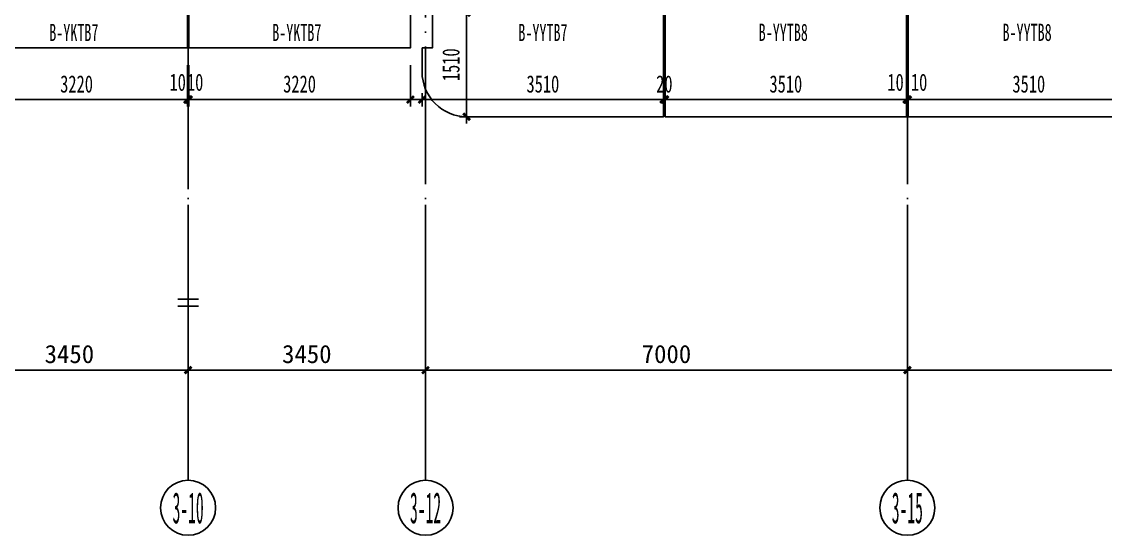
# Model space of a CAD drawing. Extents: x -3200779283 to -8106663, y 659664 to 1123462.
# Drawn here: x -8152219 to -8136474, y 919743 to 927205 of the extents above; entities that cross this region are included whole.
import ezdxf
from ezdxf.enums import TextEntityAlignment as Align

# ---------------------------------------------------------------- set-up
doc = ezdxf.new("R2010")
doc.units = 0
doc.header["$LTSCALE"] = 1000
doc.header["$MEASUREMENT"] = 0
for name, pattern in [('3#-轴线$0$DOTE', [2.4200000000000004, 2, -0.2, 0.02, -0.2]), ('3#4#5#$0$DASH', [0.35, 0.25, -0.1]), ('4#-标准层$0$CENTER', [2, 1.25, -0.25, 0.25, -0.25]), ('DASH', [0.35, 0.25, -0.1])]:
    doc.linetypes.add(name, pattern=pattern)
doc.layers.get('Defpoints').update_dxf_attribs({"color": 30, "linetype": 'DASH'})
for name, color, linetype in [('3#-轴线$0$3#-轴号$0$A-ANNO-AXIS-CIRC', 3, 'Continuous'), ('3#-轴线$0$3#-轴号$0$A-ANNO-AXIS-TEXT', 7, 'Continuous'), ('3#-轴线$0$3#-轴号$0$A-ANNO-DIMS', 3, 'Continuous'), ('3#-轴线$0$A-ANNO-DOTE', 10, '3#-轴线$0$DOTE'), ('3#-轴线$0$AXIS_TEXT', 7, 'Continuous'), ('3#4#5#$0$PC-SLAB', 6, '3#4#5#$0$DASH'), ('3#4#5#$0$S-DIMS-SLAB', 120, 'Continuous'), ('3#4#5#$0$S-PC-SLAB', 6, 'Continuous'), ('4#-标准层$0$THIN', 7, 'Continuous')]:
    doc.layers.add(name, color=color, linetype=linetype)
doc.styles.add('3#-轴线$0$3#-轴号$0$_TCH_AXIS', font='')
doc.styles.add('3#-轴线$0$3#-轴号$0$_TCH_DIM_T3', font='')
doc.styles.add('3#-轴线$0$COMPLEX', font='COMPLEX')
doc.styles.add('3#4#5#$0$外部参照 1$0$宋体', font='', dxfattribs={"width": 0.8})
doc.styles.add('3#4#5#$0$楷体', font='', dxfattribs={"width": 0.7})
doc.styles.get('3#-轴线$0$3#-轴号$0$_TCH_AXIS').set_extended_font_data('SimSun')
doc.styles.get('3#-轴线$0$3#-轴号$0$_TCH_DIM_T3').set_extended_font_data('SimSun')
doc.styles.get('3#4#5#$0$外部参照 1$0$宋体').set_extended_font_data('SimSun')
doc.styles.get('3#4#5#$0$楷体').set_extended_font_data('KaiTi_GB2312')
doc.dimstyles.new('3#-轴线$0$3#-轴号$0$_TCH_ARCH&&100', dxfattribs={"dimtxt": 264.3459915611814, "dimasz": 100, "dimexe": 250, "dimexo": 300, "dimgap": 100, "dimtad": 1, "dimdec": 0, "dimzin": 0, "dimdsep": 46, "dimtxsty": '3#-轴线$0$3#-轴号$0$_TCH_DIM_T3', "dimblk": '3#-轴线$0$3#-轴号$0$_ArchTick', "dimcen": 0.09, "dimclrt": 7, "dimazin": 2, "dimtfac": 1, "dimtdec": 0, "dimtix": 1, "dimtmove": 2, "dimatfit": 3, "dimfxl": 100, "dimtolj": 1, "dimtzin": 0, "dimarcsym": 0})
doc.dimstyles.new('3#4#5#$0$TSSD_100_100', dxfattribs={"dimtxt": 250, "dimasz": 100, "dimexe": 100, "dimexo": 250, "dimgap": 100, "dimtad": 1, "dimdec": 0, "dimzin": 0, "dimdsep": 46, "dimtxsty": '3#4#5#$0$楷体', "dimblk": '3#4#5#$0$_ArchTick', "dimcen": 0, "dimdle": 100, "dimclrt": 7, "dimadec": 0, "dimazin": 0, "dimtfac": 1, "dimtdec": 0, "dimtix": 1, "dimtmove": 2, "dimatfit": 3, "dimfxl": 1, "dimtolj": 1, "dimtzin": 0, "dimarcsym": 0})

# ---------------------------------------------------------------- blocks, each defined once
blk = doc.blocks.new('3#4#5#$0$_ArchTick')
at = {"color": 0, "linetype": 'ByBlock', "const_width": 0.4}
blk.add_lwpolyline([(-0.5, -0.5), (0.5, 0.5)], dxfattribs=at)
blk = doc.blocks.new('*D959')
at = {"layer": '3#4#5#$0$S-DIMS-SLAB', "color": 0, "lineweight": -2, "transparency": 16777216}
for p, q in [((31359.60162939323, -1251.443392709421), (35069.90984307922, -1251.443392709421)), ((31459.60162939323, -1157.497206044907), (31459.60162939323, -1351.443392709421)), ((34969.90984307922, -1157.497206044965), (34969.90984307922, -1351.443392709421))]:
    blk.add_line(p, q, dxfattribs=at)
at = {"layer": 'Defpoints', "color": 0, "transparency": 16777216}
for p in [(31459.60162939323, -907.4972060449072), (34969.90984307922, -907.4972060449654), (34969.90984307922, -1251.443392709421)]:
    blk.add_point(p, dxfattribs=at)
at = {"layer": '3#4#5#$0$S-DIMS-SLAB', "color": 0, "lineweight": -2, "transparency": 16777216, "xscale": 100, "yscale": 100, "zscale": 100, "rotation": 180}
blk.add_blockref('3#4#5#$0$_ArchTick', (31459.60162939323, -1251.443392709421), dxfattribs=at)
at = {"layer": '3#4#5#$0$S-DIMS-SLAB', "color": 0, "lineweight": -2, "transparency": 16777216, "xscale": 100, "yscale": 100, "zscale": 100}
blk.add_blockref('3#4#5#$0$_ArchTick', (34969.90984307922, -1251.443392709421), dxfattribs=at)
at = {"layer": '3#4#5#$0$S-DIMS-SLAB', "color": 7, "transparency": 16777216, "insert": (33214.75573623623, -1026.443392709421), "char_height": 250, "attachment_point": 5, "style": '3#4#5#$0$楷体'}
blk.add_mtext('\\A1;3510', dxfattribs=at)
blk = doc.blocks.new('*D960')
at = {"layer": '3#4#5#$0$S-DIMS-SLAB', "color": 0, "lineweight": -2, "transparency": 16777216}
for p, q in [((31450.00019675022, -1251.443392709421), (31350.00019675022, -1251.443392709421)), ((31450.00019675022, -1157.944611994724), (31450.00019675022, -1351.443392709421)), ((31450.00019675022, -1251.443392709421), (31459.60162939323, -1251.443392709421)), ((31459.60162939323, -1157.497206044907), (31459.60162939323, -1351.443392709421)), ((31459.60162939323, -1251.443392709421), (31559.60162939323, -1251.443392709421))]:
    blk.add_line(p, q, dxfattribs=at)
at = {"layer": 'Defpoints', "color": 0, "transparency": 16777216}
for p in [(31450.00019675022, -907.9446119947243), (31459.60162939323, -907.4972060449072), (31459.60162939323, -1251.443392709421)]:
    blk.add_point(p, dxfattribs=at)
at = {"layer": '3#4#5#$0$S-DIMS-SLAB', "color": 0, "lineweight": -2, "transparency": 16777216, "xscale": 100, "yscale": 100, "zscale": 100}
blk.add_blockref('3#4#5#$0$_ArchTick', (31450.00019675022, -1251.443392709421), dxfattribs=at)
at = {"layer": '3#4#5#$0$S-DIMS-SLAB', "color": 0, "lineweight": -2, "transparency": 16777216, "xscale": 100, "yscale": 100, "zscale": 100, "rotation": 180}
blk.add_blockref('3#4#5#$0$_ArchTick', (31459.60162939323, -1251.443392709421), dxfattribs=at)
at = {"layer": '3#4#5#$0$S-DIMS-SLAB', "color": 7, "transparency": 16777216, "insert": (31620.75547554708, -1001.443392709421), "char_height": 250, "attachment_point": 5, "style": '3#4#5#$0$楷体'}
blk.add_mtext('\\A1;10', dxfattribs=at)
blk = doc.blocks.new('*D961')
at = {"layer": '3#4#5#$0$S-DIMS-SLAB', "color": 0, "lineweight": -2, "transparency": 16777216}
for p, q in [((27829.32810633531, -1251.443392709421), (31539.63632002118, -1251.443392709421)), ((27929.32810633531, -1157.944611994666), (27929.32810633531, -1351.443392709421)), ((31439.63632002118, -1157.944611994724), (31439.63632002118, -1351.443392709421))]:
    blk.add_line(p, q, dxfattribs=at)
at = {"layer": 'Defpoints', "color": 0, "transparency": 16777216}
for p in [(27929.32810633531, -907.944611994666), (31439.63632002118, -907.9446119947243), (31439.63632002118, -1251.443392709421)]:
    blk.add_point(p, dxfattribs=at)
at = {"layer": '3#4#5#$0$S-DIMS-SLAB', "color": 0, "lineweight": -2, "transparency": 16777216, "xscale": 100, "yscale": 100, "zscale": 100, "rotation": 180}
blk.add_blockref('3#4#5#$0$_ArchTick', (27929.32810633531, -1251.443392709421), dxfattribs=at)
at = {"layer": '3#4#5#$0$S-DIMS-SLAB', "color": 0, "lineweight": -2, "transparency": 16777216, "xscale": 100, "yscale": 100, "zscale": 100}
blk.add_blockref('3#4#5#$0$_ArchTick', (31439.63632002118, -1251.443392709421), dxfattribs=at)
at = {"layer": '3#4#5#$0$S-DIMS-SLAB', "color": 7, "transparency": 16777216, "insert": (29684.48221317824, -1026.443392709421), "char_height": 250, "attachment_point": 5, "style": '3#4#5#$0$楷体'}
blk.add_mtext('\\A1;3510', dxfattribs=at)
blk = doc.blocks.new('*D962')
at = {"layer": '3#4#5#$0$S-DIMS-SLAB', "color": 0, "lineweight": -2, "transparency": 16777216}
for p, q in [((27909.31823349668, -1251.443392709421), (27809.31823349668, -1251.443392709421)), ((27909.31823349668, -1157.944611994666), (27909.31823349668, -1351.443392709421)), ((27909.31823349668, -1251.443392709421), (27929.32810633531, -1251.443392709421)), ((27929.32810633531, -1157.944611994666), (27929.32810633531, -1351.443392709421)), ((27929.32810633531, -1251.443392709421), (28029.32810633531, -1251.443392709421))]:
    blk.add_line(p, q, dxfattribs=at)
at = {"layer": 'Defpoints', "color": 0, "transparency": 16777216}
for p in [(27909.31823349668, -907.944611994666), (27929.32810633531, -907.944611994666), (27929.32810633531, -1251.443392709421)]:
    blk.add_point(p, dxfattribs=at)
at = {"layer": '3#4#5#$0$S-DIMS-SLAB', "color": 0, "lineweight": -2, "transparency": 16777216, "xscale": 100, "yscale": 100, "zscale": 100}
blk.add_blockref('3#4#5#$0$_ArchTick', (27909.31823349668, -1251.443392709421), dxfattribs=at)
at = {"layer": '3#4#5#$0$S-DIMS-SLAB', "color": 0, "lineweight": -2, "transparency": 16777216, "xscale": 100, "yscale": 100, "zscale": 100, "rotation": 180}
blk.add_blockref('3#4#5#$0$_ArchTick', (27929.32810633531, -1251.443392709421), dxfattribs=at)
at = {"layer": '3#4#5#$0$S-DIMS-SLAB', "color": 7, "transparency": 16777216, "insert": (27919.323169916, -1026.443392709421), "char_height": 250, "attachment_point": 5, "style": '3#4#5#$0$楷体'}
blk.add_mtext('\\A1;20', dxfattribs=at)
blk = doc.blocks.new('*D963')
at = {"layer": '3#4#5#$0$S-DIMS-SLAB', "color": 0, "lineweight": -2, "transparency": 16777216}
for p, q in [((24299.63504070468, -1251.443392709421), (28009.31823349668, -1251.443392709421)), ((24399.63504070468, -1157.944611994724), (24399.63504070468, -1351.443392709421)), ((27909.31823349668, -1157.944611994666), (27909.31823349668, -1351.443392709421))]:
    blk.add_line(p, q, dxfattribs=at)
at = {"layer": 'Defpoints', "color": 0, "transparency": 16777216}
for p in [(24399.63504070468, -907.9446119947243), (27909.31823349668, -907.944611994666), (27909.31823349668, -1251.443392709421)]:
    blk.add_point(p, dxfattribs=at)
at = {"layer": '3#4#5#$0$S-DIMS-SLAB', "color": 0, "lineweight": -2, "transparency": 16777216, "xscale": 100, "yscale": 100, "zscale": 100, "rotation": 180}
blk.add_blockref('3#4#5#$0$_ArchTick', (24399.63504070468, -1251.443392709421), dxfattribs=at)
at = {"layer": '3#4#5#$0$S-DIMS-SLAB', "color": 0, "lineweight": -2, "transparency": 16777216, "xscale": 100, "yscale": 100, "zscale": 100}
blk.add_blockref('3#4#5#$0$_ArchTick', (27909.31823349668, -1251.443392709421), dxfattribs=at)
at = {"layer": '3#4#5#$0$S-DIMS-SLAB', "color": 7, "transparency": 16777216, "insert": (26154.47663710068, -1026.443392709421), "char_height": 250, "attachment_point": 5, "style": '3#4#5#$0$楷体'}
blk.add_mtext('\\A1;3510', dxfattribs=at)
blk = doc.blocks.new('*D964')
at = {"layer": '3#4#5#$0$S-DIMS-SLAB', "color": 0, "lineweight": -2, "transparency": 16777216}
for p, q in [((25372.37016282168, 9.550902713264769), (24945.24709217112, 9.550902713264698)), ((25045.24709217112, -1600.480249604269), (25045.24709217112, 109.5509027132647)), ((25413.04994521134, -1500.480249604269), (24945.24709217112, -1500.480249604269))]:
    blk.add_line(p, q, dxfattribs=at)
at = {"layer": 'Defpoints', "color": 0, "transparency": 16777216}
for p in [(25045.24709217112, 9.550902713264716), (25622.37016282168, 9.550902713264808), (25663.04994521134, -1500.480249604269)]:
    blk.add_point(p, dxfattribs=at)
at = {"layer": '3#4#5#$0$S-DIMS-SLAB', "color": 0, "lineweight": -2, "transparency": 16777216, "xscale": 100, "yscale": 100, "zscale": 100}
for p, rotation in [((25045.24709217112, 9.550902713264716), 90), ((25045.24709217112, -1500.480249604269), 270)]:
    blk.add_blockref('3#4#5#$0$_ArchTick', p, dxfattribs=dict(at, rotation=rotation))
at = {"layer": '3#4#5#$0$S-DIMS-SLAB', "color": 7, "transparency": 16777216, "insert": (24820.24709217111, -745.4646734455091), "char_height": 250, "attachment_point": 5, "rotation": 90, "style": '3#4#5#$0$楷体'}
blk.add_mtext('\\A1;1510', dxfattribs=at)
blk = doc.blocks.new('*D966')
at = {"layer": '3#4#5#$0$S-DIMS-SLAB', "color": 0, "lineweight": -2, "transparency": 16777216}
for p, q in [((17769.3611694845, -750.150258674752), (17769.3611694845, -1351.443392709421)), ((20989.3611694845, -750.150258674752), (20989.3611694845, -1351.443392709421)), ((17669.3611694845, -1251.443392709421), (21089.3611694845, -1251.443392709421))]:
    blk.add_line(p, q, dxfattribs=at)
at = {"layer": 'Defpoints', "color": 0, "transparency": 16777216}
for p in [(17769.3611694845, -500.150258674752), (20989.3611694845, -500.150258674752), (20989.3611694845, -1251.443392709421)]:
    blk.add_point(p, dxfattribs=at)
at = {"layer": '3#4#5#$0$S-DIMS-SLAB', "color": 0, "lineweight": -2, "transparency": 16777216, "xscale": 100, "yscale": 100, "zscale": 100, "rotation": 180}
blk.add_blockref('3#4#5#$0$_ArchTick', (17769.3611694845, -1251.443392709421), dxfattribs=at)
at = {"layer": '3#4#5#$0$S-DIMS-SLAB', "color": 0, "lineweight": -2, "transparency": 16777216, "xscale": 100, "yscale": 100, "zscale": 100}
blk.add_blockref('3#4#5#$0$_ArchTick', (20989.3611694845, -1251.443392709421), dxfattribs=at)
at = {"layer": '3#4#5#$0$S-DIMS-SLAB', "color": 7, "transparency": 16777216, "insert": (19379.3611694845, -1026.443392709421), "char_height": 250, "attachment_point": 5, "style": '3#4#5#$0$楷体'}
blk.add_mtext('\\A1;3220', dxfattribs=at)
blk = doc.blocks.new('*D967')
at = {"layer": '3#4#5#$0$S-DIMS-SLAB', "color": 0, "lineweight": -2, "transparency": 16777216}
for p, q in [((20999.00019675022, -750.150258674752), (20999.00019675022, -1351.443392709421)), ((21009.3611694845, -750.150258674752), (21009.3611694845, -1351.443392709421)), ((20999.00019675022, -1251.443392709421), (20899.00019675022, -1251.443392709421)), ((20999.00019675022, -1251.443392709421), (21009.3611694845, -1251.443392709421)), ((21009.3611694845, -1251.443392709421), (21109.3611694845, -1251.443392709421))]:
    blk.add_line(p, q, dxfattribs=at)
at = {"layer": 'Defpoints', "color": 0, "transparency": 16777216}
for p in [(20999.00019675022, -500.150258674752), (21009.3611694845, -500.150258674752), (21009.3611694845, -1251.443392709421)]:
    blk.add_point(p, dxfattribs=at)
at = {"layer": '3#4#5#$0$S-DIMS-SLAB', "color": 0, "lineweight": -2, "transparency": 16777216, "xscale": 100, "yscale": 100, "zscale": 100}
blk.add_blockref('3#4#5#$0$_ArchTick', (20999.00019675022, -1251.443392709421), dxfattribs=at)
at = {"layer": '3#4#5#$0$S-DIMS-SLAB', "color": 0, "lineweight": -2, "transparency": 16777216, "xscale": 100, "yscale": 100, "zscale": 100, "rotation": 180}
blk.add_blockref('3#4#5#$0$_ArchTick', (21009.3611694845, -1251.443392709421), dxfattribs=at)
at = {"layer": '3#4#5#$0$S-DIMS-SLAB', "color": 7, "transparency": 16777216, "insert": (21101.8611694845, -1001.443392709421), "char_height": 250, "attachment_point": 5, "style": '3#4#5#$0$楷体'}
blk.add_mtext('\\A1;10', dxfattribs=at)
blk = doc.blocks.new('*D968')
at = {"layer": '3#4#5#$0$S-DIMS-SLAB', "color": 0, "lineweight": -2, "transparency": 16777216}
for p, q in [((21009.3611694845, -750.150258674752), (21009.3611694845, -1351.443392709421)), ((24229.3611694845, -750.150258674752), (24229.3611694845, -1351.443392709421)), ((20909.3611694845, -1251.443392709421), (24329.3611694845, -1251.443392709421))]:
    blk.add_line(p, q, dxfattribs=at)
at = {"layer": 'Defpoints', "color": 0, "transparency": 16777216}
for p in [(21009.3611694845, -500.150258674752), (24229.3611694845, -500.150258674752), (24229.3611694845, -1251.443392709421)]:
    blk.add_point(p, dxfattribs=at)
at = {"layer": '3#4#5#$0$S-DIMS-SLAB', "color": 0, "lineweight": -2, "transparency": 16777216, "xscale": 100, "yscale": 100, "zscale": 100, "rotation": 180}
blk.add_blockref('3#4#5#$0$_ArchTick', (21009.3611694845, -1251.443392709421), dxfattribs=at)
at = {"layer": '3#4#5#$0$S-DIMS-SLAB', "color": 0, "lineweight": -2, "transparency": 16777216, "xscale": 100, "yscale": 100, "zscale": 100}
blk.add_blockref('3#4#5#$0$_ArchTick', (24229.3611694845, -1251.443392709421), dxfattribs=at)
at = {"layer": '3#4#5#$0$S-DIMS-SLAB', "color": 7, "transparency": 16777216, "insert": (22619.3611694845, -1026.443392709421), "char_height": 250, "attachment_point": 5, "style": '3#4#5#$0$楷体'}
blk.add_mtext('\\A1;3220', dxfattribs=at)
blk = doc.blocks.new('*D994')
at = {"layer": '3#4#5#$0$S-DIMS-SLAB', "color": 0, "lineweight": -2, "transparency": 16777216}
for p, q in [((31439.63632002118, -1251.443392709421), (31339.63632002118, -1251.443392709421)), ((31439.63632002118, -1157.944611994724), (31439.63632002118, -1351.443392709421)), ((31439.63632002118, -1251.443392709421), (31450.00019675022, -1251.443392709421)), ((31450.00019675022, -1157.944611994724), (31450.00019675022, -1351.443392709421)), ((31450.00019675022, -1251.443392709421), (31550.00019675022, -1251.443392709421))]:
    blk.add_line(p, q, dxfattribs=at)
at = {"layer": 'Defpoints', "color": 0, "transparency": 16777216}
for p in [(31439.63632002118, -907.9446119947243), (31450.00019675022, -907.9446119947243), (31450.00019675022, -1251.443392709421)]:
    blk.add_point(p, dxfattribs=at)
at = {"layer": '3#4#5#$0$S-DIMS-SLAB', "color": 0, "lineweight": -2, "transparency": 16777216, "xscale": 100, "yscale": 100, "zscale": 100}
blk.add_blockref('3#4#5#$0$_ArchTick', (31439.63632002118, -1251.443392709421), dxfattribs=at)
at = {"layer": '3#4#5#$0$S-DIMS-SLAB', "color": 0, "lineweight": -2, "transparency": 16777216, "xscale": 100, "yscale": 100, "zscale": 100, "rotation": 180}
blk.add_blockref('3#4#5#$0$_ArchTick', (31450.00019675022, -1251.443392709421), dxfattribs=at)
at = {"layer": '3#4#5#$0$S-DIMS-SLAB', "color": 7, "transparency": 16777216, "insert": (31278.48247386733, -1001.443392709421), "char_height": 250, "attachment_point": 5, "style": '3#4#5#$0$楷体'}
blk.add_mtext('\\A1;10', dxfattribs=at)
blk = doc.blocks.new('*D996')
at = {"layer": '3#4#5#$0$S-DIMS-SLAB', "color": 0, "lineweight": -2, "transparency": 16777216}
for p, q in [((20989.3611694845, -750.150258674752), (20989.3611694845, -1351.443392709421)), ((20999.00019675022, -750.150258674752), (20999.00019675022, -1351.443392709421)), ((20989.3611694845, -1251.443392709421), (20889.3611694845, -1251.443392709421)), ((20989.3611694845, -1251.443392709421), (20999.00019675022, -1251.443392709421)), ((20999.00019675022, -1251.443392709421), (21099.00019675022, -1251.443392709421))]:
    blk.add_line(p, q, dxfattribs=at)
at = {"layer": 'Defpoints', "color": 0, "transparency": 16777216}
for p in [(20989.3611694845, -500.150258674752), (20999.00019675022, -500.150258674752), (20999.00019675022, -1251.443392709421)]:
    blk.add_point(p, dxfattribs=at)
at = {"layer": '3#4#5#$0$S-DIMS-SLAB', "color": 0, "lineweight": -2, "transparency": 16777216, "xscale": 100, "yscale": 100, "zscale": 100}
blk.add_blockref('3#4#5#$0$_ArchTick', (20989.3611694845, -1251.443392709421), dxfattribs=at)
at = {"layer": '3#4#5#$0$S-DIMS-SLAB', "color": 0, "lineweight": -2, "transparency": 16777216, "xscale": 100, "yscale": 100, "zscale": 100, "rotation": 180}
blk.add_blockref('3#4#5#$0$_ArchTick', (20999.00019675022, -1251.443392709421), dxfattribs=at)
at = {"layer": '3#4#5#$0$S-DIMS-SLAB', "color": 7, "transparency": 16777216, "insert": (20848.39963102297, -1001.443392709421), "char_height": 250, "attachment_point": 5, "style": '3#4#5#$0$楷体'}
blk.add_mtext('\\A1;10', dxfattribs=at)
blk = doc.blocks.new('3#-轴线$0$_AXISO')
blk.add_circle((0, 0), 0.5)
at = {"layer": '3#-轴线$0$AXIS_TEXT', "style": '3#-轴线$0$COMPLEX', "width": 1.041666666666667}
blk.add_attdef('A', text='', height=0.56, dxfattribs=at).set_placement((-0.25, -0.28), (0.25, -0.28), align=Align.FIT)
blk = doc.blocks.new('3#-轴线$0$3#-轴号$0$_ArchTick')
at = {"color": 0, "linetype": 'ByBlock', "const_width": 0.4}
blk.add_lwpolyline([(-0.5, -0.5), (0.5, 0.5)], dxfattribs=at)
blk = doc.blocks.new('*D378')
at = {"layer": '3#-轴线$0$3#-轴号$0$A-ANNO-DIMS', "color": 0, "lineweight": -2, "transparency": 16777216}
for p, q in [((17450, -15881.51446492398), (17450, -16631.51446492398)), ((20900, -15881.51446492399), (20900, -16631.51446492398)), ((17450, -16381.51446492398), (20900, -16381.51446492398))]:
    blk.add_line(p, q, dxfattribs=at)
at = {"layer": 'Defpoints', "color": 0, "transparency": 16777216}
for p in [(17450, -15581.51446492398), (20900, -15581.51446492399), (20900, -16381.51446492398)]:
    blk.add_point(p, dxfattribs=at)
at = {"layer": '3#-轴线$0$3#-轴号$0$A-ANNO-DIMS', "color": 0, "lineweight": -2, "transparency": 16777216, "xscale": 100, "yscale": 100, "zscale": 100, "rotation": 180}
blk.add_blockref('3#-轴线$0$3#-轴号$0$_ArchTick', (17450, -16381.51446492398), dxfattribs=at)
at = {"layer": '3#-轴线$0$3#-轴号$0$A-ANNO-DIMS', "color": 0, "lineweight": -2, "transparency": 16777216, "xscale": 100, "yscale": 100, "zscale": 100}
blk.add_blockref('3#-轴线$0$3#-轴号$0$_ArchTick', (20900, -16381.51446492398), dxfattribs=at)
at = {"layer": '3#-轴线$0$3#-轴号$0$A-ANNO-DIMS', "color": 7, "transparency": 16777216, "insert": (19175, -16149.34146914339), "char_height": 264.3459915611814, "attachment_point": 5, "style": '3#-轴线$0$3#-轴号$0$_TCH_DIM_T3'}
blk.add_mtext('\\A1;3450', dxfattribs=at)
blk = doc.blocks.new('*D379')
at = {"layer": '3#-轴线$0$3#-轴号$0$A-ANNO-DIMS', "color": 0, "lineweight": -2, "transparency": 16777216}
for p, q in [((20900, -15881.51446492399), (20900, -16631.51446492399)), ((24350, -15881.51446492399), (24350, -16631.51446492399)), ((20900, -16381.51446492399), (24350, -16381.51446492399))]:
    blk.add_line(p, q, dxfattribs=at)
at = {"layer": 'Defpoints', "color": 0, "transparency": 16777216}
for p in [(20900, -15581.51446492399), (24350, -15581.51446492399), (24350, -16381.51446492399)]:
    blk.add_point(p, dxfattribs=at)
at = {"layer": '3#-轴线$0$3#-轴号$0$A-ANNO-DIMS', "color": 0, "lineweight": -2, "transparency": 16777216, "xscale": 100, "yscale": 100, "zscale": 100, "rotation": 180}
blk.add_blockref('3#-轴线$0$3#-轴号$0$_ArchTick', (20900, -16381.51446492399), dxfattribs=at)
at = {"layer": '3#-轴线$0$3#-轴号$0$A-ANNO-DIMS', "color": 0, "lineweight": -2, "transparency": 16777216, "xscale": 100, "yscale": 100, "zscale": 100}
blk.add_blockref('3#-轴线$0$3#-轴号$0$_ArchTick', (24350, -16381.51446492399), dxfattribs=at)
at = {"layer": '3#-轴线$0$3#-轴号$0$A-ANNO-DIMS', "color": 7, "transparency": 16777216, "insert": (22625, -16149.3414691434), "char_height": 264.3459915611814, "attachment_point": 5, "style": '3#-轴线$0$3#-轴号$0$_TCH_DIM_T3'}
blk.add_mtext('\\A1;3450', dxfattribs=at)
blk = doc.blocks.new('*D380')
at = {"layer": '3#-轴线$0$3#-轴号$0$A-ANNO-DIMS', "color": 0, "lineweight": -2, "transparency": 16777216}
for p, q in [((24350, -15881.51446492399), (24350, -16631.51446492399)), ((31350, -15881.51446492399), (31350, -16631.51446492399)), ((24350, -16381.51446492399), (31350, -16381.51446492399))]:
    blk.add_line(p, q, dxfattribs=at)
at = {"layer": 'Defpoints', "color": 0, "transparency": 16777216}
for p in [(24350, -15581.51446492399), (31350, -15581.51446492399), (31350, -16381.51446492399)]:
    blk.add_point(p, dxfattribs=at)
at = {"layer": '3#-轴线$0$3#-轴号$0$A-ANNO-DIMS', "color": 0, "lineweight": -2, "transparency": 16777216, "xscale": 100, "yscale": 100, "zscale": 100, "rotation": 180}
blk.add_blockref('3#-轴线$0$3#-轴号$0$_ArchTick', (24350, -16381.51446492399), dxfattribs=at)
at = {"layer": '3#-轴线$0$3#-轴号$0$A-ANNO-DIMS', "color": 0, "lineweight": -2, "transparency": 16777216, "xscale": 100, "yscale": 100, "zscale": 100}
blk.add_blockref('3#-轴线$0$3#-轴号$0$_ArchTick', (31350, -16381.51446492399), dxfattribs=at)
at = {"layer": '3#-轴线$0$3#-轴号$0$A-ANNO-DIMS', "color": 7, "transparency": 16777216, "insert": (27850, -16149.3414691434), "char_height": 264.3459915611814, "attachment_point": 5, "style": '3#-轴线$0$3#-轴号$0$_TCH_DIM_T3'}
blk.add_mtext('\\A1;7000', dxfattribs=at)
blk = doc.blocks.new('*D381')
at = {"layer": '3#-轴线$0$3#-轴号$0$A-ANNO-DIMS', "color": 0, "lineweight": -2, "transparency": 16777216}
for p, q in [((31350, -15881.51446492399), (31350, -16631.51446492399)), ((38350, -15881.51446492399), (38350, -16631.51446492399)), ((31350, -16381.51446492399), (38350, -16381.51446492399))]:
    blk.add_line(p, q, dxfattribs=at)
at = {"layer": 'Defpoints', "color": 0, "transparency": 16777216}
for p in [(31350, -15581.51446492399), (38350, -15581.51446492399), (38350, -16381.51446492399)]:
    blk.add_point(p, dxfattribs=at)
at = {"layer": '3#-轴线$0$3#-轴号$0$A-ANNO-DIMS', "color": 0, "lineweight": -2, "transparency": 16777216, "xscale": 100, "yscale": 100, "zscale": 100, "rotation": 180}
blk.add_blockref('3#-轴线$0$3#-轴号$0$_ArchTick', (31350, -16381.51446492399), dxfattribs=at)
at = {"layer": '3#-轴线$0$3#-轴号$0$A-ANNO-DIMS', "color": 0, "lineweight": -2, "transparency": 16777216, "xscale": 100, "yscale": 100, "zscale": 100}
blk.add_blockref('3#-轴线$0$3#-轴号$0$_ArchTick', (38350, -16381.51446492399), dxfattribs=at)
at = {"layer": '3#-轴线$0$3#-轴号$0$A-ANNO-DIMS', "color": 7, "transparency": 16777216, "insert": (34850, -16149.3414691434), "char_height": 264.3459915611814, "attachment_point": 5, "style": '3#-轴线$0$3#-轴号$0$_TCH_DIM_T3'}
blk.add_mtext('\\A1;7000', dxfattribs=at)
blk = doc.blocks.new('3#4#5#$0$A$C7C4D4DCF')
at = {"layer": '3#4#5#$0$S-PC-SLAB'}
for points in [[(20989.3611694845, 9.849741325248033), (17769.3611694845, 9.849741325248033), (17769.3611694845, -500.150258674752), (20989.3611694845, -500.150258674752)], [(21009.3611694845, -500.150258674752), (24229.3611694845, -500.150258674752), (24229.3611694845, 9.849741325248033), (21009.3611694845, 9.849741325248033)], [(27929.32810633542, 9.481160311726853), (31439.63632002129, 9.481160311726853), (31439.63632002129, -1500.373667599168), (27929.32810633542, -1500.373667599168)], [(34969.90984307922, 9.481160311726853), (31459.60162939323, 9.481160311726853), (31459.60162939323, -1500.373667599168), (34969.90984307922, -1500.373667599168)]]:
    blk.add_lwpolyline(points, close=True, dxfattribs=at)
blk.add_lwpolyline([(24399.62161241769, -500.1502586726565), (24399.61049537227, -850.503183799854, 0.4141804521324078), (25049.80980524834, -1500.503153244266), (27909.29343446536, -1500.396355630364), (27909.32810633542, 9.481160311726853), (24548.93780027347, 9.583637793082744), (24548.92225557746, -500.1502582277753), (24399.62161241769, -500.1502586726565)], format="xyb", dxfattribs=at)
at = {"layer": '3#4#5#$0$PC-SLAB', "linetype": 'ByBlock', "style": '3#4#5#$0$外部参照 1$0$宋体', "width": 0.6}
for s, p in [('B-YKTB7', (19339.58720322984, -276.2359511667746)), ('B-YKTB7', (22579.58720322984, -276.2359511667746)), ('B-YYTB7', (26155.64828932279, -276.2354301625746)), ('B-YYTB8', (29647.59514322068, -276.2354301624))]:
    blk.add_text(s, height=250, rotation=359.9999999998562, dxfattribs=at).set_placement(p, align=Align.MIDDLE)
blk.add_text('B-YYTB8', height=250, dxfattribs=at).set_placement((33189.95108806278, -276.2354301624), align=Align.MIDDLE)
at = {"layer": '3#4#5#$0$S-DIMS-SLAB'}
dim = blk.add_linear_dim(base=(25045.24709217112, 9.550902713264716), p1=(25663.04994521133, -1500.480249604268), p2=(25622.37016282167, 9.550902713264804), angle=90, dimstyle='3#4#5#$0$TSSD_100_100', dxfattribs=at)
dim.commit()
dim.dimension.update_dxf_attribs({"geometry": '*D964', "text_midpoint": (24820.24709217111, -745.4646734455091)})
for base, p1, p2, picture, middle in [((20989.3611694845, -1251.443392709421), (17769.3611694845, -500.150258674752), (20989.3611694845, -500.150258674752), '*D966', (19379.3611694845, -1026.443392709421)), ((24229.3611694845, -1251.443392709421), (21009.3611694845, -500.150258674752), (24229.3611694845, -500.150258674752), '*D968', (22619.3611694845, -1026.443392709421)), ((27909.31823349668, -1251.443392709421), (24399.63504070468, -907.9446119947243), (27909.31823349668, -907.944611994666), '*D963', (26154.47663710068, -1026.443392709421)), ((27929.32810633531, -1251.443392709421), (27909.31823349668, -907.944611994666), (27929.32810633531, -907.944611994666), '*D962', (27919.323169916, -1026.443392709421)), ((31439.63632002118, -1251.443392709421), (27929.32810633531, -907.944611994666), (31439.63632002118, -907.9446119947243), '*D961', (29684.48221317824, -1026.443392709421)), ((34969.90984307922, -1251.443392709421), (31459.60162939323, -907.4972060449072), (34969.90984307922, -907.4972060449654), '*D959', (33214.75573623623, -1026.443392709421))]:
    dim = blk.add_linear_dim(base=base, p1=p1, p2=p2, dimstyle='3#4#5#$0$TSSD_100_100', dxfattribs=at)
    dim.commit()
    dim.dimension.update_dxf_attribs({"geometry": picture, "text_midpoint": middle})
for base, p1, p2, picture, middle in [((20999.00019675022, -1251.443392709421), (20989.3611694845, -500.150258674752), (20999.00019675022, -500.150258674752), '*D996', (20848.39963102297, -1001.443392709421)), ((21009.3611694845, -1251.443392709421), (20999.00019675022, -500.150258674752), (21009.3611694845, -500.150258674752), '*D967', (21101.8611694845, -1001.443392709421)), ((31450.00019675022, -1251.443392709421), (31439.63632002118, -907.9446119947243), (31450.00019675022, -907.9446119947243), '*D994', (31278.48247386733, -1001.443392709421)), ((31459.60162939323, -1251.443392709421), (31450.00019675022, -907.9446119947243), (31459.60162939323, -907.4972060449072), '*D960', (31620.75547554708, -1001.443392709421))]:
    dim = blk.add_linear_dim(base=base, p1=p1, p2=p2, dimstyle='3#4#5#$0$TSSD_100_100', dxfattribs=at)
    dim.commit()
    dim.dimension.update_dxf_attribs({"geometry": picture, "text_midpoint": middle, "dimtype": 128})
blk = doc.blocks.new('3#-轴线$0$3#-轴号')
at = {"layer": '3#-轴线$0$3#-轴号$0$A-ANNO-AXIS-CIRC'}
for p, q in [((20900, -13981.51446492398), (20900, -17981.51446492398)), ((24350, -13981.51446492398), (24350, -17981.51446492398)), ((31350, -13981.51446492398), (31350, -17981.51446492398))]:
    blk.add_line(p, q, dxfattribs=at)
ref = blk.add_blockref('3#-轴线$0$_AXISO', (20900, -18381.51446492398), dxfattribs=dict(at, xscale=800, yscale=800, zscale=800))
ref.add_attrib('A', '3-10', dxfattribs={"layer": '3#-轴线$0$3#-轴号$0$A-ANNO-AXIS-TEXT', "height": 452.5483399593904, "style": '3#-轴线$0$3#-轴号$0$_TCH_AXIS', "width": 0.3496093749999973}).set_placement((20673.72583002031, -18607.78863490367), (21126.27416997969, -18607.78863490367), align=Align.FIT)
ref = blk.add_blockref('3#-轴线$0$_AXISO', (24350, -18381.51446492398), dxfattribs=dict(at, xscale=800, yscale=800, zscale=800))
ref.add_attrib('A', '3-12', dxfattribs={"layer": '3#-轴线$0$3#-轴号$0$A-ANNO-AXIS-TEXT', "height": 452.5483399593904, "style": '3#-轴线$0$3#-轴号$0$_TCH_AXIS', "width": 0.3496093749999973}).set_placement((24123.72583002031, -18607.78863490367), (24576.27416997969, -18607.78863490367), align=Align.FIT)
ref = blk.add_blockref('3#-轴线$0$_AXISO', (31350, -18381.51446492398), dxfattribs=dict(at, xscale=800, yscale=800, zscale=800))
ref.add_attrib('A', '3-15', dxfattribs={"layer": '3#-轴线$0$3#-轴号$0$A-ANNO-AXIS-TEXT', "height": 452.5483399593904, "style": '3#-轴线$0$3#-轴号$0$_TCH_AXIS', "width": 0.3496093749999973}).set_placement((31123.72583002031, -18607.78863490367), (31576.27416997969, -18607.78863490367), align=Align.FIT)
at = {"layer": '3#-轴线$0$3#-轴号$0$A-ANNO-DIMS'}
for p1, p2, distance, picture, middle in [((17450, -15581.51446492398), (20900, -15581.51446492399), -799.9999999999891, '*D378', (19175, -16149.34146914339)), ((20900, -15581.51446492399), (24350, -15581.51446492399), -800, '*D379', (22625, -16149.3414691434)), ((24350, -15581.51446492399), (31350, -15581.51446492399), -800, '*D380', (27850, -16149.3414691434)), ((31350, -15581.51446492399), (38350, -15581.51446492399), -800, '*D381', (34850, -16149.3414691434))]:
    dim = blk.add_aligned_dim(p1=p1, p2=p2, distance=distance, dimstyle='3#-轴线$0$3#-轴号$0$_TCH_ARCH&&100', dxfattribs=at)
    dim.commit()
    dim.dimension.update_dxf_attribs({"geometry": picture, "text_midpoint": middle})
blk = doc.blocks.new('3#-轴线')
at = {"layer": '3#-轴线$0$A-ANNO-DOTE'}
for points in [[(20900, -16100), (20900, 5500)], [(24350, -16100), (24350, -3200)], [(31350, -16100), (31350, -7100)]]:
    blk.add_lwpolyline(points, dxfattribs=at)
blk.add_blockref('3#-轴线$0$3#-轴号', (0, 0))

msp = doc.modelspace()

# ---------------------------------------------------------------- linework, layer by layer
at = {"layer": '4#-标准层$0$THIN', "linetype": '4#-标准层$0$CENTER'}
msp.add_line((-8149800.435511587, 940522.2699700731), (-8149800.435511587, 922748.1303811728), dxfattribs=at)
at = {"layer": '4#-标准层$0$THIN'}
for p, q in [((-8149650.435511587, 923172.7094604108), (-8149950.435511587, 923172.7094604108)), ((-8149650.435511587, 923072.7094604108), (-8149950.435511587, 923072.7094604108))]:
    msp.add_line(p, q, dxfattribs=at)

# ---------------------------------------------------------------- block references
msp.add_blockref('3#-轴线', (-8170700.435511587, 938524.6198560873))
at = {"layer": '3#4#5#$0$S-PC-SLAB', "color": 1}
msp.add_blockref('3#4#5#$0$A$C7C4D4DCF', (-8170800.443592959, 927324.7630478161), dxfattribs=at)

doc.saveas('drawing.dxf')
